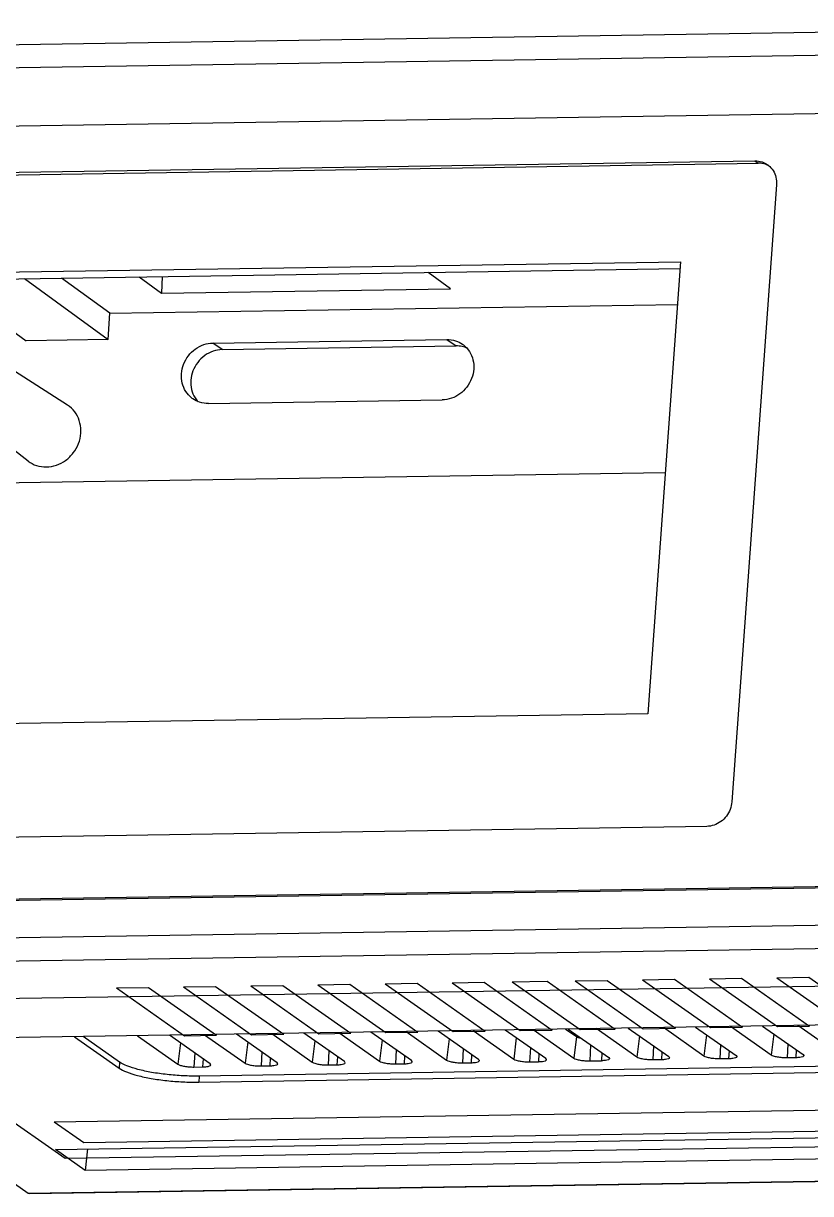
# Model space of a CAD drawing. Header units: millimetres. Extents: x 0 to 3909, y 0 to 1786.
# Drawn here: x 3672.3 to 3735.4, y 1518.2 to 1612.1 of the extents above; entities that cross this region are included whole.
import ezdxf

# ---------------------------------------------------------------- set-up
doc = ezdxf.new("R2010")
doc.units = ezdxf.units.MM
doc.header["$MEASUREMENT"] = 0
doc.layers.get('0').update_dxf_attribs({"linetype": 'CONTINUOUS'})

# ---------------------------------------------------------------- blocks, each defined once
blk = doc.blocks.new('dhgh')
at = {"color": 7, "linetype": 'Continuous'}
for p, q in [((-4690.539866428137, 1960.13001477049), (-4831.991602680817, 1957.94511824875)), ((-4691.523360917837, 1958.27469699269), (-4832.975097167977, 1956.08980047349)), ((-4702.857757667336, 1953.40213062405), (-4822.752215066157, 1951.55021286231)), ((-4819.457111864656, 1947.91652575073), (-4742.589672409596, 1949.10383815639)), ((-4819.184256748696, 1947.72468102901), (-4742.316817293637, 1948.91199343467)), ((-4742.589672409596, 1949.10383815639), (-4742.316817293637, 1948.91199343467)), ((-4740.855407567236, 1947.19137125489), (-4744.439451816457, 1897.68501489569)), ((-4814.078656357937, 1939.99804291615), (-4748.553851260996, 1941.01015434379)), ((-4813.328304790317, 1939.47046993015), (-4748.592928012917, 1940.47038766361)), ((-4748.553851260996, 1941.01015434379), (-4751.178636608316, 1904.75402865705)), ((-4807.739018574956, 1939.55680334905), (-4801.026064998096, 1934.66138331771)), ((-4801.177163987237, 1939.65815928807), (-4794.464210410377, 1934.76273925419)), ((-4794.311444431936, 1936.87289372069), (-4798.193988391497, 1939.70423811387)), ((-4791.977332351376, 1939.80026203409), (-4790.180939007417, 1938.49192505717)), ((-4790.126446576396, 1939.82885124539), (-4790.180939007417, 1938.49192505717)), ((-4766.997273386017, 1938.85002536459), (-4768.789148097916, 1940.15843213817)), ((-4790.180939007417, 1938.49192505717), (-4766.997273386017, 1938.85002536459)), ((-4794.311444431936, 1936.87289372069), (-4748.802480944077, 1937.57583578699)), ((-4794.464210410377, 1934.76273925419), (-4794.311444431936, 1936.87289372069)), ((-4794.464210410377, 1934.76273925419), (-4801.026064998096, 1934.66138331771)), ((-4786.056541597097, 1934.49245849935), (-4767.308385631457, 1934.78204689147)), ((-4767.308385631457, 1934.78204689147), (-4766.558034061297, 1934.25447390547)), ((-4785.306190026937, 1933.96488551335), (-4786.056541597097, 1934.49245849935)), ((-4785.306190026937, 1933.96488551335), (-4766.558034061297, 1934.25447390547)), ((-4797.724887066557, 1929.50875226917), (-4802.633388844657, 1932.66141351273)), ((-4786.407918483877, 1929.63889415011), (-4767.659762518237, 1929.92848254223)), ((-4800.879525369916, 1925.02200282003), (-4805.507124217316, 1928.57418405449)), ((-4749.780073492317, 1924.07236266699), (-4808.316904917277, 1923.16818911085)), ((-4751.178636608316, 1904.75402865705), (-4816.703441705256, 1903.74191722941)), ((-4746.454818166716, 1895.71463031729), (-4823.322257624317, 1894.52731791163)), ((-4827.242811683116, 1889.52166048329), (-4707.348354284297, 1891.37357824249)), ((-4707.143712948597, 1891.22969470247), (-4827.038170344877, 1889.37777694073)), ((-4710.249078503157, 1888.18864325601), (-4822.644273514196, 1886.45256085061)), ((-4838.167925758677, 1884.36132702953), (-4696.716189505996, 1886.54622355127)), ((-4797.916778630957, 1869.06663293013), (-4822.644273514196, 1886.45256085061)), ((-4837.535326607316, 1881.36973209833), (-4696.083590354637, 1883.55462861753)), ((-4775.067123779177, 1883.02118836107), (-4777.639702565937, 1882.98145170953)), ((-4769.610021462517, 1879.18429392413), (-4775.067123779177, 1883.02118836107)), ((-4769.682321599857, 1883.10436327219), (-4772.254900386617, 1883.06462661811)), ((-4766.797798067417, 1879.22773218117), (-4772.254900386617, 1883.06462661811)), ((-4764.225219280656, 1879.26746883271), (-4769.682321599857, 1883.10436327219)), ((-4764.297519417996, 1883.18753818331), (-4766.870098204757, 1883.14780152923)), ((-4761.412995885556, 1879.31090709229), (-4766.870098204757, 1883.14780152923)), ((-4758.840417098796, 1879.35064374383), (-4764.297519417996, 1883.18753818331)), ((-4759.242393096976, 1883.26562084401), (-4762.054616492076, 1883.22218258443)), ((-4756.597514172877, 1879.38528814749), (-4762.054616492076, 1883.22218258443)), ((-4753.785290777776, 1879.42872640453), (-4759.242393096976, 1883.26562084401)), ((-4754.426911384297, 1883.34000189667), (-4756.999490171056, 1883.30026524513)), ((-4751.542387851857, 1879.46337080819), (-4756.999490171056, 1883.30026524513)), ((-4748.969809065096, 1879.50310745973), (-4754.426911384297, 1883.34000189667)), ((-4749.042109202437, 1883.42317680779), (-4751.614687989197, 1883.38344015625)), ((-4746.157585669996, 1879.54654571931), (-4751.614687989197, 1883.38344015625)), ((-4743.585006883237, 1879.58628237085), (-4749.042109202437, 1883.42317680779)), ((-4743.657307023117, 1883.50635171891), (-4746.229885807336, 1883.46661506737)), ((-4740.772783490676, 1879.62972062789), (-4746.229885807336, 1883.46661506737)), ((-4738.200204703917, 1879.66945728197), (-4743.657307023117, 1883.50635171891)), ((-4738.272504841257, 1883.58952663003), (-4740.845083628017, 1883.54978997595)), ((-4735.387981308817, 1879.71289553901), (-4740.845083628017, 1883.54978997595)), ((-4732.815402522057, 1879.75263219309), (-4738.272504841257, 1883.58952663003)), ((-4791.221530322216, 1882.77166362771), (-4793.794109108976, 1882.73192697617)), ((-4788.337006789777, 1878.89503253923), (-4793.794109108976, 1882.73192697617)), ((-4785.764428005557, 1878.93476919077), (-4791.221530322216, 1882.77166362771)), ((-4785.836728142896, 1882.85483853883), (-4788.409306929657, 1882.81510188729)), ((-4782.952204610457, 1878.97820745035), (-4788.409306929657, 1882.81510188729)), ((-4780.379625823696, 1879.01794410189), (-4785.836728142896, 1882.85483853883)), ((-4780.451925961037, 1882.93801344995), (-4783.024504747797, 1882.89827679841)), ((-4777.567402428596, 1879.06138235893), (-4783.024504747797, 1882.89827679841)), ((-4774.994823641837, 1879.10111901301), (-4780.451925961037, 1882.93801344995)), ((-4772.182600246737, 1879.14455727005), (-4777.639702565937, 1882.98145170953)), ((-4691.974628503996, 1880.47253579519), (-4834.470897099916, 1878.27150518329)), ((-4770.570050179997, 1879.25853257423), (-4767.319457908016, 1876.97303769387)), ((-4764.746879121257, 1877.01277434541), (-4767.997471395776, 1879.29826922577)), ((-4764.225219280656, 1879.26746883271), (-4766.797798067417, 1879.22773218117)), ((-4765.185248000676, 1879.34170748535), (-4761.934655728697, 1877.05621260499)), ((-4759.362076941937, 1877.09594925653), (-4762.612669213917, 1879.38144413689)), ((-4758.840417098796, 1879.35064374383), (-4761.412995885556, 1879.31090709229)), ((-4760.369766287997, 1879.41608853801), (-4757.119174016017, 1877.13059366019)), ((-4757.789408370237, 1879.45594534933), (-4756.906725347697, 1878.85909417829)), ((-4757.557542892897, 1879.45952679759), (-4754.306950620917, 1877.17403191723)), ((-4753.785290777776, 1879.42872640453), (-4756.597514172877, 1879.38528814749)), ((-4752.064047692456, 1877.20867632089), (-4755.314639966977, 1879.49417119871)), ((-4752.742061180217, 1879.53390785279), (-4749.491468908236, 1877.24841297243)), ((-4748.969809065096, 1879.50310745973), (-4751.542387851857, 1879.46337080819)), ((-4746.679245513136, 1877.29185122947), (-4749.929837785116, 1879.57734610983)), ((-4747.357258998357, 1879.61708276137), (-4744.106666726377, 1877.33158788355)), ((-4743.585006883237, 1879.58628237085), (-4746.157585669996, 1879.54654571931)), ((-4741.294443331277, 1877.37502614059), (-4744.545035603256, 1879.66052102095)), ((-4741.972456816497, 1879.70025767249), (-4738.721864544516, 1877.41476279467)), ((-4738.200204703917, 1879.66945728197), (-4740.772783490676, 1879.62972062789)), ((-4735.909641149417, 1877.45820105171), (-4739.160233423937, 1879.74369593207)), ((-4797.169817889677, 1878.84766635507), (-4793.585580831596, 1876.32758547449)), ((-4793.550443142157, 1876.81294190789), (-4796.459966520457, 1878.85863088483)), ((-4792.109258904897, 1878.92583292975), (-4788.858666632917, 1876.64033805193)), ((-4786.286087846156, 1876.68007470347), (-4789.536680118137, 1878.96556958383)), ((-4788.649538844416, 1878.34181961213), (-4788.858666632917, 1876.64033805193)), ((-4785.764428005557, 1878.93476919077), (-4788.337006789777, 1878.89503253923)), ((-4786.724456723036, 1879.00900784087), (-4783.473864451056, 1876.72351296051)), ((-4780.901285664297, 1876.76324961459), (-4784.151877938817, 1879.04874449241)), ((-4783.264736665096, 1878.42499452325), (-4783.473864451056, 1876.72351296051)), ((-4780.379625823696, 1879.01794410189), (-4782.952204610457, 1878.97820745035)), ((-4781.339654543716, 1879.09218275199), (-4778.089062271736, 1876.80668787163)), ((-4775.516483484977, 1876.84642452571), (-4778.767075756957, 1879.13191940353)), ((-4777.879934483237, 1878.50816943183), (-4778.089062271736, 1876.80668787163)), ((-4774.994823641837, 1879.10111901301), (-4777.567402428596, 1879.06138235893)), ((-4775.954852361857, 1879.17535766311), (-4772.704260089877, 1876.88986278275)), ((-4770.131681303117, 1876.92959943429), (-4773.382273575096, 1879.21509431465)), ((-4772.495132301377, 1878.59134434295), (-4772.704260089877, 1876.88986278275)), ((-4769.610021462517, 1879.18429392413), (-4772.182600246737, 1879.14455727005)), ((-4767.110330122056, 1878.67451925407), (-4767.319457908016, 1876.97303769387)), ((-4761.725527940196, 1878.75769416519), (-4761.934655728697, 1877.05621260499)), ((-4756.906725347697, 1878.85909417829), (-4757.119174016017, 1877.13059366019)), ((-4751.854919906496, 1878.91015788109), (-4752.064047692456, 1877.20867632089)), ((-4746.470117724637, 1878.99333278967), (-4746.679245513136, 1877.29185122947)), ((-4741.085315545317, 1879.07650770079), (-4741.294443331277, 1877.37502614059)), ((-4787.519836369256, 1877.54752460179), (-4787.580189939176, 1876.41501156837)), ((-4782.135034189936, 1877.630699510371), (-4782.195387757317, 1876.49818647949)), ((-4776.750232008077, 1877.71387442149), (-4776.810585577997, 1876.58136139061)), ((-4771.365429826216, 1877.79704933261), (-4771.425783396136, 1876.66453630173)), ((-4765.980627646897, 1877.88022424373), (-4766.040981214277, 1876.74771121031)), ((-4765.308618642936, 1877.40773399999), (-4765.343218025097, 1876.75848902467)), ((-4760.595825465037, 1877.96339915485), (-4760.656179034957, 1876.83088612143)), ((-4759.923816461076, 1877.49090891111), (-4759.958415845776, 1876.84166393579)), ((-4755.771498555417, 1878.20375712727), (-4755.840697322276, 1876.90526717663)), ((-4754.868690140056, 1877.56899157181), (-4754.903289522217, 1876.91974659649)), ((-4750.725217431336, 1878.11586287075), (-4750.785571001256, 1876.98334983733)), ((-4750.053208427376, 1877.64337262447), (-4750.087807809537, 1876.99412764915)), ((-4745.340415249477, 1878.19903777933), (-4745.400768819397, 1877.06652474845)), ((-4744.668406248056, 1877.72654753559), (-4744.703005630216, 1877.07730256027)), ((-4739.955613070157, 1878.28221269045), (-4740.015966637537, 1877.14969965957)), ((-4739.283604066197, 1877.80972244671), (-4739.318203448356, 1877.16047747139)), ((-4738.721864544516, 1877.41476279467), (-4738.661810532037, 1877.33067638169)), ((-4793.550443142157, 1876.81294190789), (-4793.585580831596, 1876.32758547449)), ((-4721.539513798796, 1876.69986886251), (-4787.158059675997, 1875.68630949517)), ((-4786.847827367837, 1877.07503435805), (-4786.882426749997, 1876.42578938019)), ((-4786.226033833676, 1876.59598829303), (-4786.286087846156, 1876.68007470347)), ((-4782.195387757317, 1876.49818647949), (-4781.497624568136, 1876.50896429131)), ((-4781.463025185976, 1877.15820926663), (-4781.497624568136, 1876.50896429131)), ((-4780.841231651817, 1876.67916320161), (-4780.901285664297, 1876.76324961459)), ((-4776.810585577997, 1876.58136139061), (-4776.112822388816, 1876.59213920243)), ((-4776.078223004117, 1877.24138417775), (-4776.112822388816, 1876.59213920243)), ((-4775.456429472497, 1876.76233811273), (-4775.516483484977, 1876.84642452571)), ((-4771.425783396136, 1876.66453630173), (-4770.728020206957, 1876.67531411355)), ((-4770.693420824797, 1877.32455908887), (-4770.728020206957, 1876.67531411355)), ((-4770.071627290637, 1876.84551302385), (-4770.131681303117, 1876.92959943429)), ((-4766.040981214277, 1876.74771121031), (-4765.343218025097, 1876.75848902467)), ((-4764.686825108776, 1876.92868793497), (-4764.746879121257, 1877.01277434541)), ((-4760.656179034957, 1876.83088612143), (-4759.958415845776, 1876.84166393579)), ((-4759.302022929456, 1877.01186284609), (-4759.362076941937, 1877.09594925653)), ((-4755.840697322276, 1876.90526717663), (-4754.903289522217, 1876.91974659649)), ((-4754.306950620917, 1877.17403191723), (-4754.246896605897, 1877.08994550679)), ((-4750.087807809537, 1876.99412764915), (-4750.785571001256, 1876.98334983733)), ((-4749.491468908236, 1877.24841297243), (-4749.431414893217, 1877.16432655945)), ((-4744.703005630216, 1877.07730256027), (-4745.400768819397, 1877.06652474845)), ((-4744.106666726377, 1877.33158788355), (-4744.046612713897, 1877.24750147057)), ((-4739.318203448356, 1877.16047747139), (-4740.015966637537, 1877.14969965957)), ((-4787.580189939176, 1876.41501156837), (-4786.882426749997, 1876.42578938019)), ((-4787.193197365436, 1875.20095305923), (-4721.574651488237, 1876.21451242911)), ((-4787.158059675997, 1875.68630949517), (-4787.193197365436, 1875.20095305923)), ((-4811.664672839457, 1873.88364790873), (-4800.863966048737, 1866.28965948993)), ((-4692.848467264317, 1873.63043216675), (-4798.775548467896, 1871.99425775559)), ((-4796.420290864477, 1870.33827363551), (-4798.775548467896, 1871.99425775559)), ((-4690.493209660896, 1871.97444804413), (-4796.420290864477, 1870.33827363551)), ((-4798.676585869276, 1869.80349894941), (-4695.561728060797, 1871.39623510099)), ((-4685.521583619917, 1870.80271533553), (-4797.916778630957, 1869.06663293013)), ((-4796.289103603356, 1868.12485763309), (-4798.676585869276, 1869.80349894941)), ((-4796.111822568537, 1869.84311487983), (-4796.289103603356, 1868.12485763309)), ((-4693.174245794877, 1869.71759378467), (-4796.289103603356, 1868.12485763309)), ((-4800.863966048737, 1866.28965948993), (-4683.687991264756, 1868.09958693433)), ((-4800.740668888677, 1866.26107205917), (-4683.687520391937, 1868.06910230137)), ((-4800.863966048737, 1866.28965948993), (-4800.746083884196, 1866.26099472887))]:
    blk.add_line(p, q, dxfattribs=at)
for centre, radius, start, end in [((-4742.266513030517, 1947.23841584965), 1.67117740694, 60.39192585819042, 71.79279928988157), ((-4766.523281103116, 1932.03955425607), 2.21519227522, 78.26216416807836, 90.89891954171962), ((-4766.505827970636, 1932.12676054851), 2.12625912314, 71.8204935670041, 78.24458004207634), ((-4766.493551675657, 1932.16699490543), 2.08420316204, 68.81700100140097, 71.79604310507773), ((-4785.691886293896, 1931.22115005341), 2.12085614944, 212.0045079972019, 223.0032186996889)]:
    blk.add_arc(centre, radius, start, end, dxfattribs=at)
blk.add_ellipse((-4756.056869762677, 1878.87231937155), major_axis=(0.9045950081800002, -0.06258548570000001), ratio=0.2218001025, start_param=-2.7762601887, end_param=-2.1118877087, dxfattribs=at)
for points, start_tangent, end_tangent in [([(-4742.589672409596, 1949.10383815639), (-4742.017201570797, 1949.01776678929), (-4741.579226589496, 1948.79801110485)], (0.9998807282906325, 0.01544439034064809), (0.8179108187010942, -0.5753450205326419)), ([(-4741.744346454837, 1948.82592206757), (-4742.316817293637, 1948.91199343467)], (-0.9499617493062177, 0.3123662511461039), (-0.9998807282520773, -0.01544439283674699)), ([(-4741.579226589496, 1948.79801110485), (-4741.514526256617, 1948.75008041077), (-4741.130851824577, 1948.32698202659), (-4740.903735001697, 1947.78988745435), (-4740.855407567236, 1947.19137125489)], (0.8179108191305711, -0.575345019922097), (-0.07220666237868041, -0.9973896921004004)), ([(-4767.308385631457, 1934.78204689147), (-4766.592797085496, 1934.67445768323), (-4766.045331035397, 1934.39975927657)], (0.9998807282928254, 0.01544439019868895), (0.8179307426412415, -0.5753166956054265)), ([(-4787.670973077396, 1930.02118176247), (-4787.751851173197, 1930.08109133023), (-4788.231444214516, 1930.60996431109), (-4788.515340243117, 1931.28133252639), (-4788.575749535556, 1932.02947777635), (-4788.406758811817, 1932.78116639235), (-4788.024910063196, 1933.46281785607), (-4787.467581302317, 1934.00770737335), (-4786.789327751537, 1934.36249735973), (-4786.056541597097, 1934.49245849935)], (-0.8179307418541494, 0.5753166967244399), (0.9998807282790705, 0.01544439108918811)), ([(-4785.306190026937, 1933.96488551335), (-4786.038976183917, 1933.83492437373), (-4786.717229732157, 1933.48013438735), (-4787.274558493036, 1932.93524487007), (-4787.656407244196, 1932.25359340635), (-4787.825397965396, 1931.50190479035), (-4787.764988672957, 1930.75375954039), (-4787.490385882056, 1930.09712601495)], (-0.9998807282817033, -0.01544439091874357), (0.5299868099405783, -0.8480058851735696)), ([(-4766.045331035397, 1934.39975927657), (-4765.964452939596, 1934.33984970881), (-4765.484859900816, 1933.81097673049), (-4765.200963872217, 1933.13960851519), (-4765.140554579777, 1932.39146326523), (-4765.309545300976, 1931.63977464923), (-4765.691394052137, 1930.95812318551), (-4766.248722813017, 1930.41323366823), (-4766.926976363797, 1930.05844368185), (-4767.659762518237, 1929.92848254223)], (0.8179307418541494, -0.5753166967244399), (-0.9998807282790705, -0.01544439108918811)), ([(-4786.407918483877, 1929.63889415011), (-4787.123507029837, 1929.74648335835), (-4787.670973077396, 1930.02118176247)], (-0.9998807282928254, -0.01544439019868895), (-0.8179307426412415, 0.5753166956054265)), ([(-4796.651962435677, 1927.25051928247), (-4796.718276638837, 1928.07179450809), (-4797.029923038657, 1928.80878786773), (-4797.556395513777, 1929.38935731619), (-4797.723931615077, 1929.50804120125)], (0.07220666267938436, 0.9973896920786306), (-0.8414061648782971, 0.5404032436105431)), ([(-4800.879728270196, 1925.02215920275), (-4800.202954985696, 1924.66489210169), (-4799.417418830077, 1924.54678622411), (-4798.613004025397, 1924.68945085369), (-4797.868452301396, 1925.07892098153), (-4797.256645567177, 1925.67707255637), (-4796.837471726836, 1926.42535433387), (-4796.651962435677, 1927.25051928247)], (0.7932288995499347, -0.6089235690288229), (0.07220666296078018, 0.9973896920582589)), ([(-4744.439451816457, 1897.68501489569), (-4744.574644393417, 1897.08366400035), (-4744.880123393837, 1896.53834283039), (-4745.325986403557, 1896.10243121809), (-4745.868589242657, 1895.81859922797), (-4746.454818166716, 1895.71463031729)], (-0.07220666338387713, -0.9973896920276284), (-0.9998807282788778, -0.01544439110166447)), ([(-4787.158059675997, 1875.68630949517), (-4788.429262835896, 1875.70842768563), (-4789.730052009776, 1875.81075044009), (-4790.971780562637, 1875.98630462797), (-4792.069826748557, 1876.22312652415), (-4792.949360534317, 1876.50507710579), (-4793.550443142157, 1876.81294190789)], (-0.9998807282812879, -0.01544439094562107), (-0.8180383718096167, 0.5751636482315892)), ([(-4788.858666632917, 1876.64033805193), (-4788.656403524617, 1876.54954687461), (-4788.342934115997, 1876.47501059493), (-4787.965453052317, 1876.42776957435), (-4787.580189939176, 1876.41501156837)], (0.8180383719659781, -0.5751636480092011), (0.9998807282736287, 0.01544439144148568)), ([(-4786.882426749997, 1876.42578938019), (-4786.549237787216, 1876.44964476555), (-4786.319476105517, 1876.50626539907), (-4786.226947481837, 1876.58707281937), (-4786.227003778396, 1876.59589672095)], (0.9998807282710696, 0.01544439160716819), (-0.09399168235977334, 0.9955729825819801)), ([(-4783.473864451056, 1876.72351296051), (-4783.271601342756, 1876.63272178573), (-4782.958131936677, 1876.55818550605), (-4782.580650872997, 1876.51094448547), (-4782.195387757317, 1876.49818647949)], (0.8180383719659781, -0.5751636480092011), (0.9998807282736287, 0.01544439144148568)), ([(-4781.497624568136, 1876.50896429131), (-4781.164435607897, 1876.53281967667), (-4780.934673923657, 1876.58944031019), (-4780.842145299976, 1876.67024773049), (-4780.842201596537, 1876.67907162953)], (0.9998807282710696, 0.01544439160716819), (-0.09399168235977334, 0.9955729825819801)), ([(-4778.089062271736, 1876.80668787163), (-4777.886799160897, 1876.71589669685), (-4777.573329754817, 1876.64136041717), (-4777.195848691137, 1876.59411939659), (-4776.810585577997, 1876.58136139061)], (0.8180383719659781, -0.5751636480092011), (0.9998807282736287, 0.01544439144148568)), ([(-4776.112822388816, 1876.59213920243), (-4775.779633426037, 1876.61599458779), (-4775.549871744337, 1876.67261522131), (-4775.457343118116, 1876.75342264161), (-4775.457399414677, 1876.76224654065)], (0.9998807282710696, 0.01544439160716819), (-0.09399168235977334, 0.9955729825819801)), ([(-4772.704260089877, 1876.88986278275), (-4772.501996981577, 1876.79907160797), (-4772.188527572956, 1876.72453532829), (-4771.811046509277, 1876.67729430771), (-4771.425783396136, 1876.66453630173)], (0.8180383719659781, -0.5751636480092011), (0.9998807282736287, 0.01544439144148568)), ([(-4770.728020206957, 1876.67531411355), (-4770.394831244177, 1876.69916949891), (-4770.165069562477, 1876.75579013243), (-4770.072540938796, 1876.83659755273), (-4770.072597235357, 1876.84542145177)], (0.9998807282710696, 0.01544439160716819), (-0.09399168235977334, 0.9955729825819801)), ([(-4767.319457908016, 1876.97303769387), (-4767.117194799716, 1876.88224651655), (-4766.803725393636, 1876.80771023941), (-4766.426244329957, 1876.76046921883), (-4766.040981214277, 1876.74771121031)], (0.8180383719659781, -0.5751636480092011), (0.9998807282736287, 0.01544439144148568)), ([(-4765.343218025097, 1876.75848902467), (-4765.010029064857, 1876.78234441003), (-4764.780267380616, 1876.83896504355), (-4764.687738756937, 1876.91977246131), (-4764.687795053496, 1876.92859636289)], (0.9998807282710696, 0.01544439160716819), (-0.09399168235977334, 0.9955729825819801)), ([(-4761.934655728697, 1877.05621260499), (-4761.732392617856, 1876.96542142767), (-4761.418923211777, 1876.89088514799), (-4761.041442148096, 1876.84364412995), (-4760.656179034957, 1876.83088612143)], (0.8180383719659781, -0.5751636480092011), (0.9998807282736287, 0.01544439144148568)), ([(-4759.958415845776, 1876.84166393579), (-4759.625226882997, 1876.86551932115), (-4759.395465201296, 1876.92213995467), (-4759.302936575077, 1877.00294737243), (-4759.302992871637, 1877.01177127401)], (0.9998807282710696, 0.01544439160716819), (-0.09399168235977334, 0.9955729825819801)), ([(-4757.119174016017, 1877.13059366019), (-4756.916910905176, 1877.03980248287), (-4756.603441499096, 1876.96526620319), (-4756.225960435417, 1876.91802518261), (-4755.840697322276, 1876.90526717663)], (0.8180383719659781, -0.5751636480092011), (0.9998807282736287, 0.01544439144148568)), ([(-4754.247866550617, 1877.08985393471), (-4754.247810254056, 1877.08103003313), (-4754.340338877737, 1877.00022261537), (-4754.570100561977, 1876.94360198185), (-4754.903289522217, 1876.91974659649)], (0.09399168235977334, -0.9955729825819801), (-0.9998807282710696, -0.01544439160716819)), ([(-4750.785571001256, 1876.98334983733), (-4751.170834114397, 1876.99610784331), (-4751.548315178076, 1877.04334886389), (-4751.861784584156, 1877.11788514357), (-4752.064047692456, 1877.20867632089)], (-0.9998807282736287, -0.01544439144148568), (-0.8180383719659781, 0.5751636480092011)), ([(-4749.432384837937, 1877.16423498737), (-4749.432328541377, 1877.15541108833), (-4749.524857165056, 1877.07460366803), (-4749.754618849296, 1877.01798303451), (-4750.087807809537, 1876.99412764915)], (0.09399168235977334, -0.9955729825819801), (-0.9998807282710696, -0.01544439160716819)), ([(-4745.400768819397, 1877.06652474845), (-4745.786031932536, 1877.07928275443), (-4746.163512996216, 1877.12652377501), (-4746.476982402297, 1877.20106005469), (-4746.679245513136, 1877.29185122947)], (-0.9998807282736287, -0.01544439144148568), (-0.8180383719659781, 0.5751636480092011)), ([(-4744.047582656077, 1877.24740989849), (-4744.047526362056, 1877.23858599945), (-4744.140054985737, 1877.15777857915), (-4744.369816667437, 1877.10115794563), (-4744.703005630216, 1877.07730256027)], (0.09399168235977334, -0.9955729825819801), (-0.9998807282710696, -0.01544439160716819)), ([(-4740.015966637537, 1877.14969965957), (-4740.401229750676, 1877.16245766555), (-4740.778710814357, 1877.20969868613), (-4741.092180222977, 1877.28423496581), (-4741.294443331277, 1877.37502614059)], (-0.9998807282736287, -0.01544439144148568), (-0.8180383719659781, 0.5751636480092011)), ([(-4738.662780476757, 1877.33058480961), (-4738.662724180196, 1877.32176091057), (-4738.755252803877, 1877.24095349027), (-4738.985014485576, 1877.18433285675), (-4739.318203448356, 1877.16047747139)], (0.09399168235977334, -0.9955729825819801), (-0.9998807282710696, -0.01544439160716819)), ([(-4793.585580831596, 1876.32758547449), (-4792.984498221216, 1876.01972067239), (-4792.104964437996, 1875.73777009075), (-4791.006918252077, 1875.50094819457), (-4789.765189699217, 1875.32539400415), (-4788.464400525337, 1875.22307125223), (-4787.193197365436, 1875.20095305923)], (0.8180383718096167, -0.5751636482315892), (0.9998807282812879, 0.01544439094562107))]:
    blk.add_spline(points, degree=3, dxfattribs=dict(at, start_tangent=start_tangent, end_tangent=end_tangent))

msp = doc.modelspace()

# ---------------------------------------------------------------- block references
msp.add_blockref('dhgh', (8473.545459358407, -348.0434627675486))

doc.saveas('drawing.dxf')
